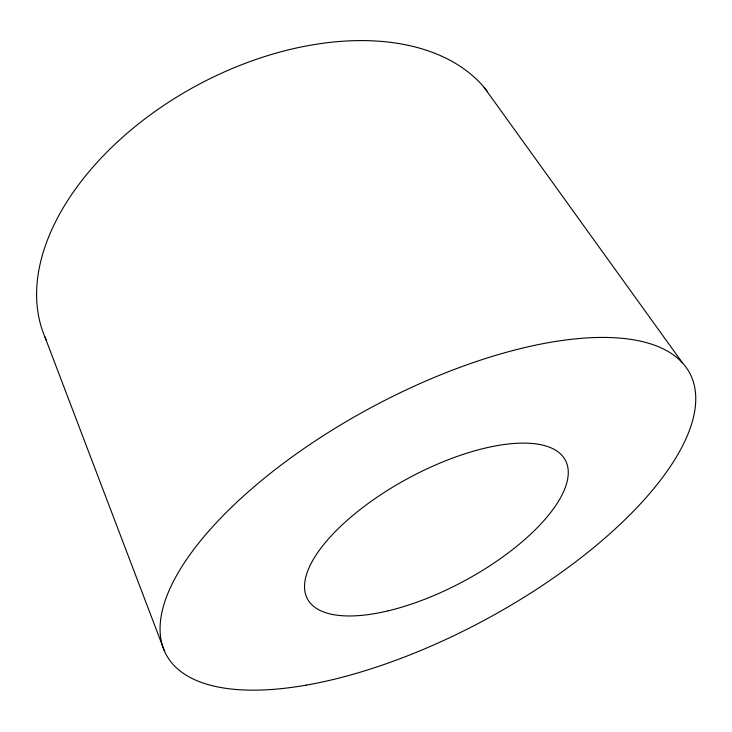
<?xml version="1.0" encoding="UTF-8"?>
<svg xmlns="http://www.w3.org/2000/svg" width="732" height="732" viewBox="0 0 732 732"><rect width="100%" height="100%" fill="white"/><g stroke="black" fill="none" stroke-linecap="round" stroke-linejoin="round"><path stroke-width="1.1" d="M484.127 87.401L682.389 362.788M44.862 336.83L164.618 651.416M46.244 339.95A253.812 158.606 -28.3 0 1 190.027 89.231A253.812 158.606 -28.3 0 1 487.054 91.024M306.214 685.143A297.21 120.46 -28.3 0 0 695.4 391.959A297.21 120.46 -28.3 0 0 282.131 464.28A297.21 120.46 -28.3 0 0 306.214 685.143M388.07 610.854A146.427 58.478 -28.3 0 0 566.815 463.512A146.427 58.478 -28.3 0 0 354.288 514.239A146.427 58.478 -28.3 0 0 388.07 610.854"/></g></svg>
